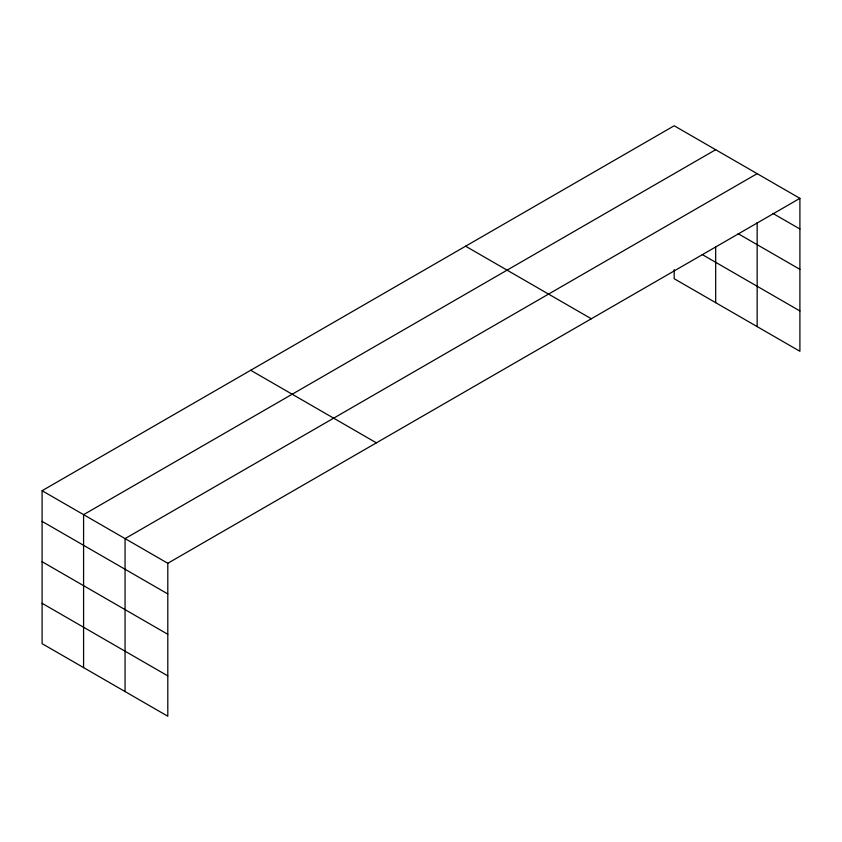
<?xml version="1.0" encoding="UTF-8"?>
<svg xmlns="http://www.w3.org/2000/svg" width="842" height="842" viewBox="0 0 842 842"><rect width="100%" height="100%" fill="white"/><g stroke="black" fill="none" stroke-linecap="round" stroke-linejoin="round"><path stroke-width="1.26" d="M42.1 490.707L167.8 563.277L167.8 716.237L42.1 643.656L42.1 490.707L674.2 125.763L799.9 198.344L799.9 351.293L674.2 278.723L674.2 269.608M715.679 149.718L83.579 514.662L83.579 667.611M757.158 173.662L125.058 538.606L125.058 691.556M167.8 563.277L799.9 198.344M772.903 213.415L799.9 229.003M738.108 233.676L799.9 269.356M702.228 254.547L799.9 310.94M465.605 246.201L591.305 318.771M250.695 370.28L376.395 442.85M42.1 521.366L167.8 593.936M42.1 561.719L167.8 634.3M42.1 603.304L167.8 675.873M757.158 222.551L757.158 326.622M715.679 246.717L715.679 302.667"/></g></svg>
